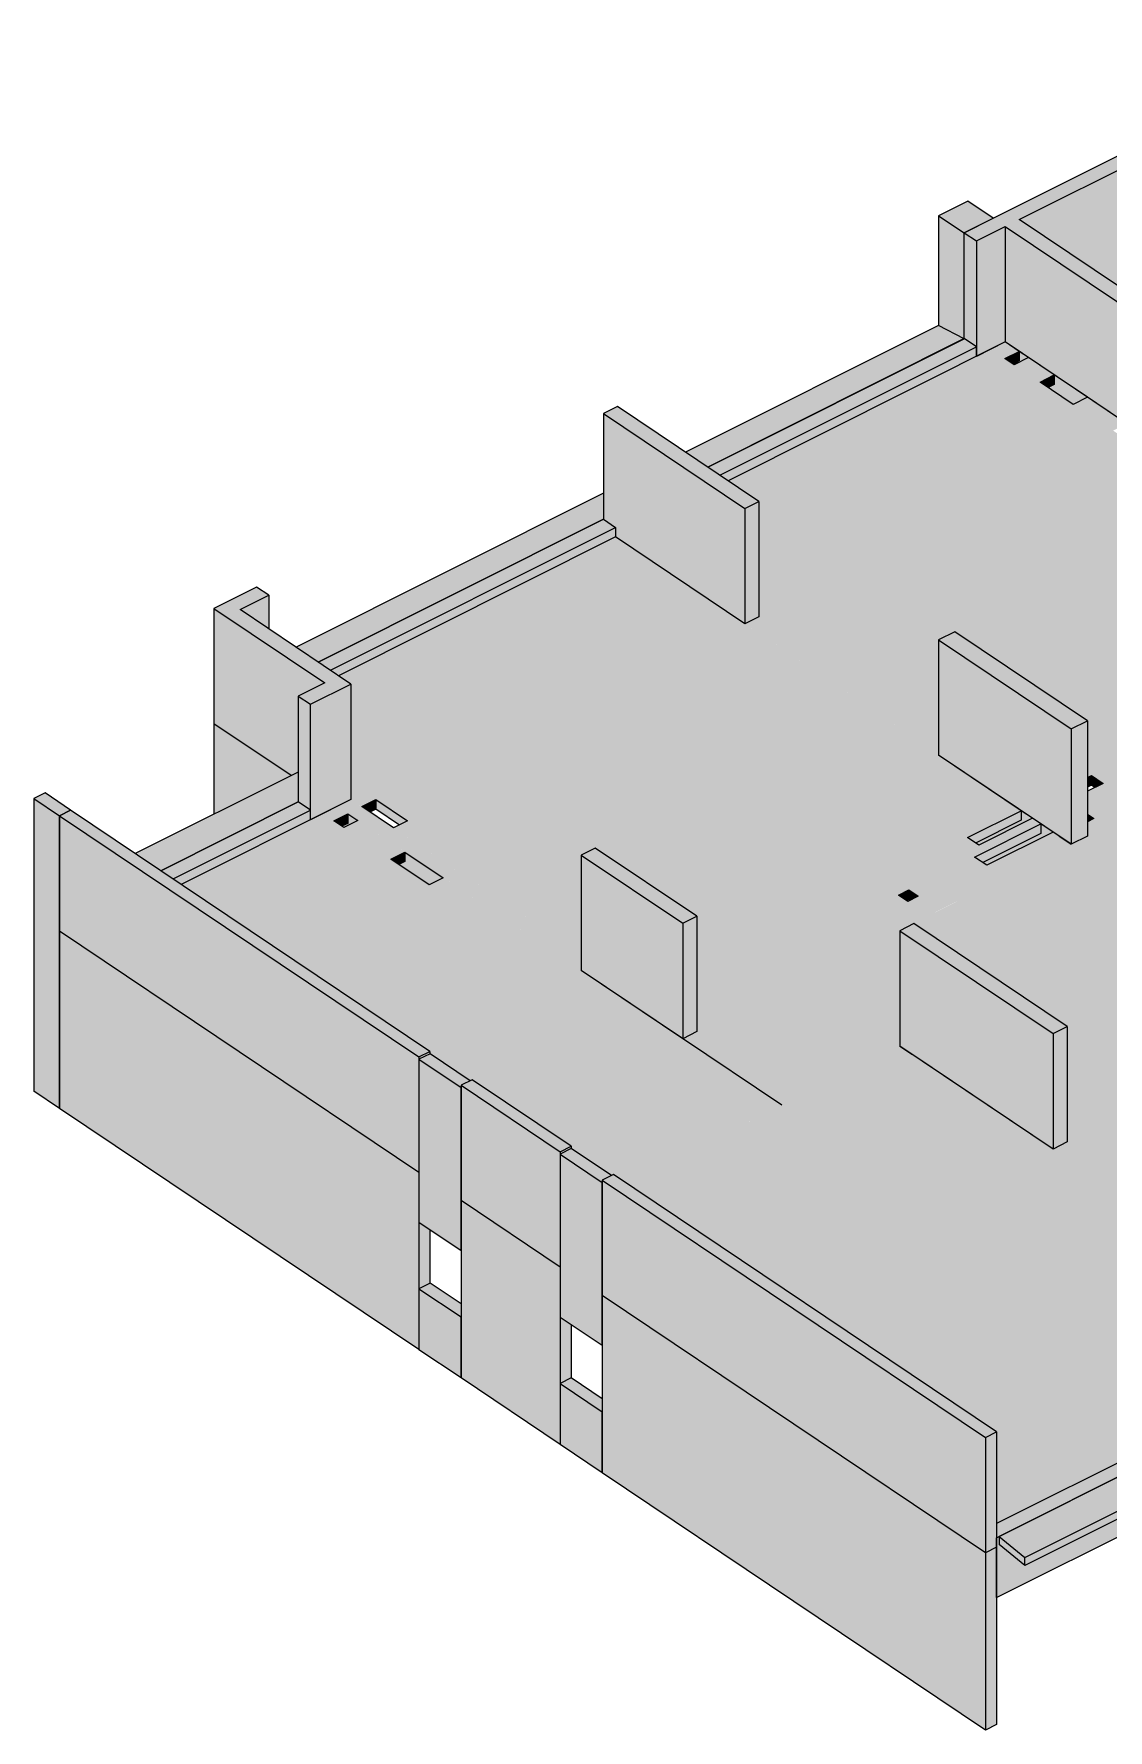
# Model space of a CAD drawing. Header units: centimetres. Extents: x -1981 to 73905, y -3196 to 88043.
# Drawn here: x 12324 to 13423, y 65048 to 66783 of the extents above; entities that cross this region are included whole.
import ezdxf

# ---------------------------------------------------------------- set-up
doc = ezdxf.new("R2010")
doc.units = ezdxf.units.CM
for name, color, linetype, lineweight in [('A-FLOR', 7, 'Continuous', 25), ('S-BEAM', 7, 'Continuous', 25), ('S-COLS', 7, 'Continuous', 25)]:
    doc.layers.add(name, color=color, linetype=linetype, lineweight=lineweight)

msp = doc.modelspace()

# ---------------------------------------------------------------- hatches: boundary and pattern name
at = {"layer": 'A-FLOR', "true_color": 0xbfbfbf}
h = msp.add_hatch(color=9, dxfattribs=at)
h.paths.add_polyline_path([(13089.44, 65687.41), (13210.16, 65747.84), (13210.16, 65865.87), (13224.54, 65873.07), (13325.26, 65805.45), (13753.6, 66019.86), (13753.6, 66137.89), (13768.21, 66144.94), (13868.7, 66077.48), (14087.02, 66186.91), (14087.02, 66304.79), (14101.4, 66311.99), (14202.12, 66244.37), (14484.38, 66386), (14484.57, 66503.79), (14501.03, 66512.03), (14601.75, 66444.41), (14884.01, 66585.7), (14884.01, 66602.55), (14797.09, 66660.91), (14118.54, 66321.25), (14018.4, 66388.48), (13991.9, 66375.22), (13949.42, 66403.74), (13975.91, 66417), (13938.16, 66442.35), (13915.45, 66430.98), (13850.42, 66474.64), (13873.13, 66486.01), (13866.92, 66490.18), (13851.78, 66482.6), (13838.71, 66491.37), (13853.85, 66498.95), (13798.99, 66535.78), (13783.86, 66528.2), (13770.79, 66536.97), (13785.92, 66544.55), (13660.79, 66628.56), (13648.07, 66622.21), (13638.44, 66628.56), (13625.43, 66622.05), (13648.07, 66606.85), (13634.51, 66600.06), (13611.88, 66615.26), (13486.62, 66552.56), (13840.78, 66314.8), (13941.5, 66365.22), (13953.92, 66356.88), (13953.92, 66238.85), (12988.14, 65755.41), (13088.31, 65688.16)], flags=0)
h.paths.add_polyline_path([(14085.74, 66321.3), (14046.41, 66347.7), (14027.34, 66338.15), (14014.38, 66346.85), (14051.45, 66365.4), (14103.73, 66330.31), (14087.02, 66321.94)], flags=0)
h.paths.add_polyline_path([(13517.51, 66559.22), (13510.97, 66563.6), (13586.69, 66601.51), (13593.23, 66597.12), (13517.94, 66559.43)], flags=0)
at = {"layer": 'A-FLOR', "true_color": 0x0080ff}
h = msp.add_hatch(color=150, dxfattribs=at)
h.paths.add_polyline_path([(12615.18, 66140.68), (12906.93, 66286.72), (12906.93, 66313.28), (12592.52, 66155.9), (12612.58, 66142.43)], flags=0)
h.paths.add_polyline_path([(13013.68, 66340.16), (13275.92, 66471.42), (13249.78, 66484.9), (12991.01, 66355.37)], flags=0)
at = {"layer": 'A-FLOR', "true_color": 0xbfbfbf}
h = msp.add_hatch(color=9, dxfattribs=at)
h.paths.add_polyline_path([(13408.78, 65980.53), (13772.71, 66162.7), (13474.66, 66362.8), (13460.56, 66355.74), (13428.34, 66377.37), (13442.44, 66384.43), (13402, 66411.58), (13387.43, 66404.28), (13353.56, 66427.02), (13368.13, 66434.32), (13341.72, 66452.05), (13327.15, 66444.75), (13317.84, 66451.22), (13332.22, 66458.42), (13317.84, 66468.08), (13034.44, 66326.22), (13066.05, 66305), (13066.05, 66186.97), (13249.88, 66063.55), (13249.88, 66163.4), (13266.53, 66171.74), (13402.14, 66080.69), (13402.15, 66022.59), (13406.12, 66024.57), (13418.04, 66016.56), (13402.14, 66008.6), (13402.15, 65984.98), (13407.41, 65981.45)], flags=0)
h.paths.add_polyline_path([(13521.2, 66043.81), (13508.24, 66052.52), (13553.56, 66075.2), (13566.52, 66066.5), (13540.97, 66053.71)], flags=0)
for points in [[(13326, 66445.53), (13332.22, 66448.64), (13331.98, 66458.3), (13317.84, 66451)], [(13361.9, 66421.42), (13368.13, 66424.54), (13368.13, 66434.32), (13353.56, 66427.02)], [(13402.14, 66012.8), (13406.12, 66014.79), (13406.12, 66024.57), (13402.14, 66022.58), (13402.14, 66016.56)], [(13409.7, 66012.39), (13418.04, 66016.56), (13406.12, 66024.57), (13406.12, 66014.79), (13408.78, 66013)], [(12930.17, 65607.68), (13089.44, 65687.41), (12743.1, 65919.92), (12728.72, 65912.72), (12689.35, 65939.16), (12703.73, 65946.35), (12655.77, 65978.55), (12641.39, 65971.35), (12631.11, 65978.25), (12645.41, 65985.51), (12634.28, 65992.98), (12475.02, 65913.25), (12729.53, 65742.39), (12729.59, 65740.02), (12770.66, 65712.45), (12772.64, 65713.44), (12873.93, 65645.44), (12873.99, 65643.07), (12915.12, 65615.46), (12917.11, 65616.45), (12929.1, 65608.4)], [(12639.46, 65972.65), (12645.49, 65975.67), (12645.31, 65985.36), (12631.11, 65978.25), (12637.66, 65973.85)], [(12668.03, 65987.17), (12674.07, 65990.4), (12674.07, 65999.97), (12659.69, 65992.77), (12663.23, 65990.4)], [(12698.25, 65973.96), (12706.59, 65978.14), (12674.07, 65999.97), (12674.07, 65990.19), (12692.21, 65978.01)], [(13287.59, 65955.46), (13334.36, 65978.87), (13334.36, 65988.65), (13279.24, 65961.06), (13286.57, 65956.14)], [(13402.14, 65977.2), (13408.78, 65980.53), (13402.14, 65984.98), (13402.14, 65980.53)], [(13294.92, 65935.58), (13354.46, 65965.38), (13354.46, 65975.16), (13286.57, 65941.18), (13293.5, 65936.53)], [(12697.69, 65933.55), (12703.73, 65936.58), (12703.73, 65946.35), (12689.35, 65939.16), (12692.21, 65937.23)], [(13217.15, 65896.65), (13219.38, 65897.77), (13219.38, 65907.54), (13208.8, 65902.25), (13212.97, 65899.46)], [(13220.7, 65896.88), (13229.04, 65901.06), (13219.38, 65907.54), (13219.38, 65897.77)], [(13309.21, 65259.51), (13648.17, 65429.19), (13648.17, 65436.65), (13645.76, 65435.44), (13624.97, 65449.4), (13642, 65457.92), (13628.44, 65467.02), (13611.41, 65458.5), (13582.56, 65477.87), (13599.59, 65486.39), (13222.58, 65739.5), (12942.59, 65599.35), (13309.21, 65353.22), (13309.21, 65347.53)]]:
    msp.add_hatch(color=9, dxfattribs=at).paths.add_polyline_path(points, flags=0)
h = msp.add_hatch(color=9, dxfattribs=at)
h.paths.add_polyline_path([(13002.52, 65777.17), (13373.08, 65962.66), (13366.95, 65966.77), (13299.07, 65932.79), (13286.57, 65941.18), (13354.46, 65975.16), (13345.96, 65980.86), (13290.84, 65953.28), (13279.24, 65961.06), (13334.36, 65988.65), (13249.88, 66045.38), (13249.87, 66046.71), (12919.34, 66268.6), (12635.94, 66126.74), (12648.66, 66118.21), (12648.97, 65999.97), (12659.69, 65992.77), (12674.07, 65999.97), (12706.59, 65978.14), (12692.21, 65970.94), (12884.22, 65842.03), (12884.22, 65943.21), (12898.6, 65950.41), (13002.52, 65880.64), (13002.52, 65777.74)], flags=0)
h.paths.add_polyline_path([(13218.47, 65895.76), (13208.8, 65902.25), (13219.38, 65907.54), (13229.04, 65901.06), (13225.38, 65899.22)], flags=0)
at = {"layer": 'A-FLOR', "true_color": 0x0080ff}
for points in [[(12454.25, 65927.19), (12594.81, 65997.55), (12594.81, 66028.18), (12428.11, 65944.74), (12438.48, 65937.78)], [(13338, 65224.66), (14230.36, 65671.35), (14204.04, 65692.88), (13311.86, 65246.29)], [(13338, 65216.45), (14230.36, 65663.13), (14230.36, 65671.35), (13338, 65224.66)], [(13338, 65216.45), (13338, 65224.66), (13311.86, 65246.29), (13311.86, 65238.08), (13328.07, 65224.66)]]:
    msp.add_hatch(color=150, dxfattribs=at).paths.add_polyline_path(points, flags=0)
at = {"layer": 'A-FLOR', "true_color": 0xbfbfbf}
h = msp.add_hatch(color=9, dxfattribs=at)
h.paths.add_polyline_path([(13732.49, 65471.39), (14191.62, 65701.22), (14191.62, 65708.5), (14182.43, 65714.67), (14191.62, 65719.27), (14191.62, 65725.79), (14166.03, 65742.98), (14151.27, 65735.59), (14136.66, 65745.4), (14151.41, 65752.79), (14135.09, 65763.75), (14120.33, 65756.36), (14097.33, 65771.8), (14112.09, 65779.19), (13766.02, 66011.53), (13337.68, 65797.11), (13381.39, 65767.66), (13381.39, 65649.73), (13528.77, 65550.79), (13528.77, 65651.97), (13543.15, 65659.17), (13691.88, 65559.32), (13720.07, 65573.43), (13732.49, 65565.1), (13732.49, 65496.86)], flags=0)
h.paths.add_polyline_path([(13519.19, 65844.17), (13483.44, 65868.16), (13498.58, 65875.74), (13534.33, 65851.74)], flags=0)
h.paths.add_polyline_path([(13543.41, 65856.29), (13507.66, 65880.29), (13522.61, 65887.77), (13558.36, 65863.77)], flags=0)
at = {"layer": 'S-BEAM', "true_color": 0xbfbfbf}
for points in [[(13026.1, 66331.82), (13288.51, 66463.17), (13275.92, 66471.42), (13013.68, 66340.16), (13020.69, 66335.45)], [(13034.44, 66326.22), (13288.51, 66453.4), (13288.51, 66463.17), (13026.1, 66331.82), (13028.32, 66330.33)], [(12627.6, 66132.35), (12919.34, 66278.38), (12906.93, 66286.72), (12615.18, 66140.68), (12622.19, 66135.98)], [(12635.94, 66126.74), (12919.34, 66268.6), (12919.34, 66278.38), (12627.6, 66132.35), (12629.12, 66131.33)], [(13249.88, 66046.7), (13249.87, 66063.56), (13066.05, 66186.97), (13051.67, 66179.77), (13249.87, 66046.71)], [(13402.15, 65962.65), (13785.13, 66154.36), (13772.71, 66162.7), (13402.14, 65977.2), (13402.14, 65962.66)], [(13337.68, 65797.11), (13766.02, 66011.53), (13753.6, 66019.86), (13325.26, 65805.45), (13332.21, 65800.78)], [(12466.67, 65918.85), (12607.22, 65989.21), (12594.81, 65997.55), (12454.25, 65927.19), (12461.21, 65922.52)], [(12475.02, 65913.25), (12607.22, 65979.43), (12607.22, 65989.21), (12466.67, 65918.85), (12470.1, 65916.55)], [(12884.22, 65825.18), (12884.22, 65842.03), (12648.66, 66000.17), (12634.28, 65992.98), (12873.5, 65832.38)], [(13002.52, 65762.61), (13385.49, 65954.33), (13373.08, 65962.66), (13002.52, 65777.17)], [(12942.59, 65599.35), (13222.58, 65739.5), (13210.16, 65747.84), (12930.17, 65607.68), (12937.78, 65602.58)], [(12761.29, 65705.43), (12761.29, 65707.76), (12770.66, 65712.45), (12729.53, 65739.98), (12718.24, 65734.33), (12759.3, 65706.76)], [(12761.29, 65538.39), (12761.29, 65705.43), (12718.24, 65734.33), (12718.24, 65567.29), (12731.54, 65558.36)], [(12905.75, 65608.44), (12905.75, 65610.77), (12915.12, 65615.46), (12873.93, 65643.04), (12862.64, 65637.39), (12903.77, 65609.78)], [(12905.75, 65441.4), (12905.75, 65608.44), (12862.64, 65637.39), (12862.64, 65470.35), (12896.8, 65447.42)], [(13528.77, 65533.94), (13528.77, 65550.79), (13381.39, 65649.73), (13367.01, 65642.53), (13519.19, 65540.37)], [(12761.29, 65470.76), (12761.29, 65484.07), (12729.53, 65505.31), (12718.24, 65499.66), (12729.53, 65492.08)], [(12761.29, 65408.38), (12761.29, 65470.76), (12718.24, 65499.66), (12718.24, 65437.28)], [(13309.21, 65244.96), (13660.59, 65420.85), (13648.17, 65429.19), (13309.21, 65259.51), (13309.21, 65249.74)], [(12905.75, 65373.77), (12905.75, 65387.08), (12873.93, 65408.37), (12862.64, 65402.72), (12873.93, 65395.14)], [(12905.75, 65311.39), (12905.75, 65373.77), (12862.64, 65402.72), (12862.64, 65340.34)], [(13309.21, 65183.85), (13660.59, 65359.74), (13660.59, 65377.93), (13338, 65216.45), (13311.86, 65238.08), (13311.86, 65246.29), (13309.21, 65244.96), (13309.21, 65216.45)]]:
    msp.add_hatch(color=9, dxfattribs=at).paths.add_polyline_path(points, flags=0)
h = msp.add_hatch(color=9, dxfattribs=at)
h.paths.add_polyline_path([(12728.72, 65912.72), (12743.1, 65919.92), (12703.73, 65946.35), (12703.73, 65936.58), (12697.69, 65933.55), (12718, 65919.92)], flags=0)
h.paths.add_polyline_path([(12641.39, 65971.35), (12655.77, 65978.55), (12645.49, 65985.45), (12645.49, 65975.67), (12639.46, 65972.65)], flags=0)
at = {"layer": 'S-COLS', "lineweight": 9, "true_color": 0x8080ff}
for points in [[(13472.08, 66482.56), (13486.46, 66489.76), (13332.22, 66593.31), (13651.25, 66753), (13805.49, 66649.45), (13819.58, 66656.84), (13665.63, 66760.2), (13694.95, 66774.87), (13682.36, 66783.13), (13276.09, 66579.76), (13288.51, 66571.43), (13317.84, 66586.11), (13452.63, 66495.62)], [(13051.67, 66297.8), (13066.05, 66305), (12921.31, 66402.17), (12906.93, 66394.97), (13031.81, 66311.13)], [(12607.22, 66097.46), (12648.66, 66118.21), (12535.23, 66194.36), (12564.56, 66209.04), (12552.14, 66217.38), (12508.43, 66195.5), (12621.87, 66119.34), (12594.81, 66105.8), (12605.67, 66098.5)], [(13385.49, 66072.36), (13402.14, 66080.69), (13266.53, 66171.74), (13249.88, 66163.4), (13343.63, 66100.46)], [(12718.17, 65736.7), (12729.2, 65742.61), (12361.88, 65989.2), (12350.53, 65983.52), (12643.83, 65786.61)], [(12988.14, 65873.45), (13002.52, 65880.64), (12898.6, 65950.41), (12884.22, 65943.21), (12945.23, 65902.25)], [(13367.01, 65760.56), (13381.39, 65767.76), (13224.54, 65873.07), (13210.16, 65865.87), (13355.08, 65768.58)], [(12862.58, 65639.76), (12873.93, 65645.44), (12772.64, 65713.44), (12761.29, 65707.76), (12860.39, 65641.23)], [(13297.85, 65347.53), (13309.21, 65353.22), (12917.11, 65616.45), (12905.75, 65610.77), (13076.95, 65495.84)]]:
    msp.add_hatch(color=171, dxfattribs=at).paths.add_polyline_path(points, flags=0)
at = {"layer": 'S-COLS', "true_color": 0xc0c0c0}
for points in [[(13432.94, 66525.69), (13651.25, 66634.97), (13651.25, 66753), (13332.22, 66593.31), (13401.78, 66546.61)], [(13288.51, 66463.17), (13288.51, 66571.43), (13276.09, 66579.76), (13276.23, 66471.42), (13288.46, 66463.21)], [(13288.51, 66453.4), (13317.84, 66468.08), (13317.84, 66586.11), (13288.51, 66571.43), (13288.51, 66461.73)], [(13472.08, 66364.53), (13472.08, 66482.56), (13317.84, 66586.11), (13317.84, 66468.08), (13460.56, 66372.26)], [(13051.67, 66179.77), (13051.67, 66297.8), (12906.93, 66394.97), (12906.93, 66286.72), (12919.34, 66278.38), (12919.34, 66268.6), (13040.95, 66186.97)], [(13051.67, 66179.77), (13066.05, 66186.97), (13066.05, 66305), (13051.67, 66297.8), (13051.67, 66186.84)], [(12587.38, 66024.46), (12594.81, 66028.18), (12594.81, 66105.8), (12621.56, 66119.55), (12508.43, 66195.5), (12508.43, 66077.47), (12581.16, 66028.64)], [(12564.56, 66174.67), (12564.56, 66209.04), (12535.23, 66194.36), (12553.48, 66182.11)], [(13385.49, 65954.33), (13385.49, 66072.36), (13249.88, 66163.4), (13249.88, 66045.37), (13381.43, 65957.05)], [(12607.22, 65989.21), (12607.22, 66097.46), (12594.81, 66105.8), (12594.81, 65997.55), (12605.46, 65990.4)], [(12607.22, 65979.43), (12648.66, 66000.17), (12648.66, 66118.21), (12607.22, 66097.46), (12607.22, 65989.21)], [(12508.43, 65984.94), (12587.38, 66024.46), (12508.43, 66077.47), (12508.43, 65989.2)], [(13385.49, 65954.33), (13402.14, 65962.66), (13402.14, 66080.69), (13385.49, 66072.36), (13385.49, 65959.94)], [(12718.17, 65618.67), (12718.17, 65736.7), (12350.53, 65983.52), (12350.53, 65865.49), (12643.83, 65668.58)], [(12988.14, 65755.41), (12988.14, 65873.45), (12884.22, 65943.21), (12884.22, 65825.18), (12979.56, 65761.17)], [(12988.14, 65755.41), (13002.52, 65762.61), (13002.52, 65880.64), (12988.14, 65873.45), (12988.14, 65761.17)], [(12718.17, 65437.33), (12718.17, 65618.67), (12350.53, 65865.49), (12350.53, 65684.15), (12643.83, 65487.24)], [(13367.01, 65642.53), (13367.01, 65760.56), (13210.16, 65865.87), (13210.16, 65747.84), (13356.29, 65649.73)], [(13367.01, 65642.53), (13381.39, 65649.73), (13381.39, 65767.76), (13367.01, 65760.46), (13367.01, 65649.61)], [(12718.17, 65618.67), (12718.24, 65618.7), (12718.24, 65734.33), (12729.53, 65740.02), (12729.2, 65742.22), (12718.17, 65736.7), (12718.17, 65622.2)], [(12862.58, 65521.73), (12862.58, 65639.76), (12761.29, 65707.76), (12761.29, 65589.73), (12860.39, 65523.19)], [(12862.58, 65521.73), (12862.64, 65521.76), (12862.64, 65637.39), (12873.93, 65643.07), (12873.93, 65645.44), (12862.58, 65639.76), (12862.58, 65525.25)], [(13297.85, 65229.5), (13297.85, 65347.53), (12905.75, 65610.77), (12905.75, 65492.74), (13276.97, 65243.52)], [(12862.58, 65340.38), (12862.58, 65521.73), (12761.29, 65589.73), (12761.29, 65408.38), (12860.39, 65341.85)], [(12718.17, 65437.33), (12718.24, 65437.36), (12718.24, 65499.66), (12729.53, 65505.35), (12729.53, 65559.72), (12718.24, 65567.29), (12718.17, 65470.76)], [(13297.85, 65048.16), (13297.85, 65229.5), (12905.75, 65492.74), (12905.75, 65311.39), (13208.66, 65108.04)], [(12862.58, 65340.38), (12862.64, 65340.42), (12862.64, 65402.72), (12873.93, 65408.4), (12873.93, 65462.77), (12862.64, 65470.35), (12862.58, 65373.77)], [(13297.85, 65229.5), (13309.21, 65235.18), (13309.21, 65353.22), (13297.85, 65347.53), (13297.85, 65233.74)], [(13297.85, 65048.16), (13309.21, 65053.84), (13309.21, 65235.18), (13297.85, 65229.5)]]:
    msp.add_hatch(color=9, dxfattribs=at).paths.add_polyline_path(points, flags=0)
at = {"layer": 'S-COLS', "true_color": 0x8080ff}
for points in [[(13275.92, 66579.68), (13305.81, 66594.64), (13279.67, 66612.19), (13249.78, 66597.23), (13253.63, 66594.64)], [(12350.53, 65983.52), (12361.88, 65989.2), (12335.74, 66006.76), (12324.39, 66001.07), (12342.06, 65989.2)]]:
    msp.add_hatch(color=171, dxfattribs=at).paths.add_polyline_path(points, flags=0)
at = {"layer": 'S-COLS', "true_color": 0x0080ff}
for points in [[(13275.92, 66471.42), (13275.92, 66579.68), (13249.78, 66597.23), (13249.78, 66484.9), (13275.75, 66471.51)], [(13275.92, 66471.42), (13276.09, 66471.51), (13275.92, 66471.51)], [(12350.53, 65684.15), (12350.53, 65983.52), (12324.39, 66001.07), (12324.39, 65701.7)]]:
    msp.add_hatch(color=150, dxfattribs=at).paths.add_polyline_path(points, flags=0)
at = {"layer": 'S-COLS', "true_color": 0xc0c0c0}
h = msp.add_hatch(color=9, dxfattribs=at)
h.paths.add_polyline_path([(13460.56, 66355.74), (13472.08, 66361.5), (13472.08, 66364.53), (13442.44, 66384.43), (13442.44, 66374.65), (13436.68, 66371.77), (13458.48, 66357.13)], flags=0)
h.paths.add_polyline_path([(13387.43, 66404.28), (13402, 66411.58), (13368.13, 66434.32), (13368.13, 66424.54), (13361.9, 66421.42), (13376.57, 66411.58)], flags=0)
h.paths.add_polyline_path([(13332.22, 66447.29), (13341.72, 66452.05), (13332.22, 66458.3), (13332.22, 66451.13)], flags=0)
h.paths.add_polyline_path([(13327.15, 66444.75), (13332.22, 66447.29), (13332.22, 66448.64), (13326, 66445.53)], flags=0)
h = msp.add_hatch(color=9, dxfattribs=at)
h.paths.add_polyline_path([(13299.07, 65932.79), (13366.95, 65966.77), (13354.46, 65975.16), (13354.46, 65965.38), (13294.92, 65935.58), (13297.38, 65933.93)], flags=0)
h.paths.add_polyline_path([(13290.84, 65953.28), (13345.96, 65980.86), (13334.36, 65988.65), (13334.36, 65978.87), (13287.59, 65955.46), (13289.29, 65954.32)], flags=0)

# ---------------------------------------------------------------- linework, layer by layer
at = {"layer": 'A-FLOR', "lineweight": 9}
for p, q in [((13249.78, 66484.9), (12991.01, 66355.37)), ((13013.68, 66340.16), (13275.92, 66471.42)), ((13275.92, 66471.42), (13249.78, 66484.9)), ((13317.84, 66468.08), (13034.44, 66326.22)), ((13317.65, 66451.13), (13332.22, 66458.42)), ((13332.22, 66458.42), (13317.84, 66468.08)), ((13332.22, 66458.42), (13332.22, 66448.64)), ((13327.15, 66444.75), (13317.65, 66451.13)), ((13332.22, 66448.64), (13326, 66445.53)), ((13341.72, 66452.05), (13327.15, 66444.75)), ((13368.13, 66434.32), (13341.72, 66452.05)), ((13353.56, 66427.02), (13368.13, 66434.32)), ((13387.43, 66404.28), (13353.56, 66427.02)), ((13368.13, 66424.54), (13361.9, 66421.42)), ((13368.13, 66434.32), (13368.13, 66424.54)), ((13402, 66411.58), (13387.43, 66404.28)), ((13442.44, 66384.43), (13402, 66411.58)), ((12906.93, 66313.28), (12592.52, 66155.9)), ((12615.18, 66140.68), (12906.93, 66286.72)), ((12919.34, 66268.6), (12635.94, 66126.74)), ((13051.67, 66179.77), (12919.34, 66268.6)), ((13334.36, 65988.65), (13249.87, 66045.38)), ((12594.81, 66028.18), (12428.11, 65944.74)), ((13402.14, 66022.58), (13406.12, 66024.57)), ((13406.12, 66024.57), (13418.04, 66016.56)), ((13406.12, 66024.57), (13406.12, 66014.79)), ((13418.04, 66016.56), (13402.14, 66008.6)), ((13406.12, 66014.79), (13402.14, 66012.8)), ((13409.7, 66012.39), (13406.12, 66014.79)), ((12454.25, 65927.19), (12594.81, 65997.55)), ((12634.28, 65992.98), (12475.02, 65913.25)), ((12631.11, 65978.25), (12645.49, 65985.45)), ((12645.49, 65985.45), (12645.49, 65975.67)), ((12659.69, 65992.77), (12674.07, 65999.97)), ((12674.07, 65990.19), (12668.03, 65987.17)), ((12674.07, 65999.97), (12706.59, 65978.14)), ((12674.07, 65999.97), (12674.07, 65990.19)), ((12698.25, 65973.96), (12674.07, 65990.19)), ((13279.24, 65961.06), (13334.36, 65988.65)), ((13334.36, 65988.65), (13334.36, 65978.87)), ((13402.14, 65984.98), (13408.78, 65980.53)), ((12641.39, 65971.35), (12631.11, 65978.25)), ((12645.49, 65975.67), (12639.46, 65972.65)), ((12655.77, 65978.55), (12641.39, 65971.35)), ((12706.59, 65978.14), (12692.21, 65970.94)), ((13286.57, 65941.18), (13354.46, 65975.16)), ((13334.36, 65978.87), (13287.59, 65955.46)), ((13345.96, 65980.86), (13290.84, 65953.28)), ((13366.95, 65966.77), (13299.07, 65932.79)), ((13354.46, 65975.16), (13345.96, 65980.86)), ((13354.46, 65975.16), (13354.46, 65965.38)), ((13373.08, 65962.66), (13366.95, 65966.77)), ((13290.84, 65953.28), (13279.24, 65961.06)), ((13354.46, 65965.38), (13294.92, 65935.58)), ((13402.15, 65962.65), (13385.5, 65954.32)), ((12689.35, 65939.16), (12703.73, 65946.35)), ((12728.72, 65912.72), (12689.35, 65939.16)), ((12703.73, 65936.58), (12697.69, 65933.55)), ((12703.73, 65946.35), (12703.73, 65936.58)), ((13299.07, 65932.79), (13286.57, 65941.18)), ((12743.1, 65919.92), (12728.72, 65912.72)), ((13208.8, 65902.25), (13219.38, 65907.54)), ((13218.47, 65895.76), (13208.8, 65902.25)), ((13219.38, 65897.77), (13217.15, 65896.65)), ((13229.04, 65901.06), (13218.47, 65895.76)), ((13219.38, 65907.54), (13229.04, 65901.06)), ((13219.38, 65897.77), (13219.38, 65907.54)), ((13220.7, 65896.88), (13219.38, 65897.77)), ((13089.44, 65687.41), (12884.22, 65825.18)), ((13002.52, 65762.61), (12988.14, 65755.41)), ((13367.01, 65642.53), (13222.58, 65739.5)), ((14204.21, 65692.97), (13311.86, 65246.29)), ((13338, 65224.66), (14230.36, 65671.35)), ((14230.36, 65663.13), (13338, 65216.45)), ((13311.86, 65246.29), (13338, 65224.66)), ((13311.86, 65246.29), (13311.86, 65238.08)), ((13338, 65216.45), (13311.86, 65238.08)), ((13338, 65216.45), (13338, 65224.66))]:
    msp.add_line(p, q, dxfattribs=at)
at = {"layer": 'S-BEAM', "lineweight": 9}
for p, q in [((13276.09, 66471.51), (13013.68, 66340.16)), ((13288.51, 66463.17), (13276.09, 66471.51)), ((13026.1, 66331.82), (13288.51, 66463.17)), ((13288.51, 66453.4), (13288.51, 66463.17)), ((12906.93, 66286.72), (12615.18, 66140.68)), ((12906.93, 66286.72), (12919.34, 66278.38)), ((12627.6, 66132.35), (12919.34, 66278.38)), ((12919.34, 66278.38), (12919.34, 66268.6)), ((13066.05, 66186.97), (13051.67, 66179.77)), ((12594.81, 65997.55), (12454.25, 65927.19)), ((12466.67, 65918.85), (12607.22, 65989.21)), ((12607.22, 65989.21), (12594.81, 65997.55)), ((12607.22, 65979.43), (12607.22, 65989.21)), ((12648.66, 66000.17), (12634.28, 65992.98)), ((12645.49, 65985.45), (12655.77, 65978.55)), ((12692.21, 65970.94), (12659.69, 65992.77)), ((13408.78, 65980.53), (13402.14, 65977.2)), ((13373.08, 65962.66), (13385.49, 65954.33)), ((12703.73, 65946.35), (12743.1, 65919.92)), ((13210.16, 65747.84), (13222.58, 65739.5)), ((12729.59, 65740.02), (12718.24, 65734.33)), ((12718.24, 65734.33), (12761.29, 65705.43)), ((12718.24, 65734.33), (12718.24, 65567.29)), ((12770.66, 65712.45), (12729.59, 65740.02)), ((12761.29, 65538.39), (12761.29, 65705.43)), ((12873.99, 65643.07), (12862.64, 65637.39)), ((12862.64, 65637.39), (12905.75, 65608.44)), ((12862.64, 65637.39), (12862.64, 65470.35)), ((12915.12, 65615.46), (12873.99, 65643.07)), ((13381.39, 65649.73), (13367.01, 65642.53)), ((12905.75, 65492.74), (12905.75, 65608.44)), ((12761.29, 65538.39), (12718.24, 65567.29)), ((12729.59, 65505.35), (12718.24, 65499.66)), ((12718.24, 65499.66), (12761.29, 65470.76)), ((12718.24, 65499.66), (12718.24, 65437.28)), ((12761.29, 65484.07), (12729.59, 65505.35)), ((12905.75, 65441.4), (12905.75, 65492.74)), ((12761.29, 65408.38), (12761.29, 65470.76)), ((12905.75, 65441.4), (12862.64, 65470.35)), ((13648.17, 65429.19), (13309.21, 65259.51)), ((13309.21, 65244.96), (13660.59, 65420.85)), ((12873.99, 65408.4), (12862.64, 65402.72)), ((12862.64, 65402.72), (12905.75, 65373.77)), ((12862.64, 65402.72), (12862.64, 65340.34)), ((12905.75, 65387.08), (12873.99, 65408.4)), ((12905.75, 65311.39), (12905.75, 65373.77)), ((13309.21, 65183.85), (13660.59, 65359.74)), ((13309.21, 65235.18), (13309.21, 65244.96)), ((13309.21, 65183.85), (13309.21, 65235.18))]:
    msp.add_line(p, q, dxfattribs=at)
at = {"layer": 'S-BEAM'}
for p, q in [((12761.29, 65408.38), (12718.24, 65437.28)), ((12905.75, 65311.39), (12862.64, 65340.34))]:
    msp.add_line(p, q, dxfattribs=at)
at = {"layer": 'S-COLS'}
for p, q in [((13682.53, 66783.21), (13276.09, 66579.76)), ((13332.22, 66593.31), (13651.25, 66753)), ((13279.67, 66612.19), (13249.78, 66597.23)), ((13305.81, 66594.64), (13279.67, 66612.19)), ((13249.78, 66597.23), (13275.92, 66579.68)), ((13275.92, 66579.68), (13305.81, 66594.64)), ((13486.46, 66489.76), (13332.22, 66593.31)), ((13276.09, 66579.76), (13288.51, 66571.43)), ((13288.51, 66571.43), (13317.84, 66586.11)), ((13317.84, 66586.11), (13472.08, 66482.56)), ((12921.31, 66402.17), (12906.93, 66394.97)), ((13066.05, 66305), (12921.31, 66402.17)), ((12906.93, 66394.97), (13051.67, 66297.8)), ((13051.67, 66297.8), (13066.05, 66305)), ((12552.14, 66217.38), (12508.43, 66195.5)), ((12564.56, 66209.04), (12552.14, 66217.38)), ((12508.43, 66195.5), (12621.87, 66119.34)), ((12535.23, 66194.36), (12564.56, 66209.04)), ((12648.66, 66118.21), (12535.23, 66194.36)), ((13266.53, 66171.74), (13249.88, 66163.4)), ((13249.88, 66163.4), (13385.49, 66072.36)), ((13402.14, 66080.69), (13266.53, 66171.74)), ((12621.87, 66119.34), (12594.81, 66105.8)), ((12594.81, 66105.8), (12607.22, 66097.46)), ((12607.22, 66097.46), (12648.66, 66118.21)), ((13385.49, 66072.36), (13402.14, 66080.69)), ((12335.74, 66006.76), (12324.39, 66001.07)), ((12361.88, 65989.2), (12335.74, 66006.76)), ((12324.39, 66001.07), (12350.53, 65983.52)), ((12361.88, 65989.2), (12350.53, 65983.52)), ((12350.53, 65983.52), (12361.88, 65989.2)), ((12729.53, 65742.39), (12361.88, 65989.2)), ((12350.53, 65983.52), (12718.17, 65736.7)), ((12898.6, 65950.41), (12884.22, 65943.21)), ((13002.52, 65880.64), (12898.6, 65950.41)), ((12884.22, 65943.21), (12988.14, 65873.45)), ((12988.14, 65873.45), (13002.52, 65880.64)), ((13224.54, 65873.07), (13210.16, 65865.87)), ((13210.16, 65865.87), (13367.01, 65760.56)), ((13381.39, 65767.76), (13224.54, 65873.07)), ((13367.01, 65760.56), (13381.39, 65767.76)), ((12718.17, 65736.7), (12729.53, 65742.39)), ((12772.64, 65713.44), (12761.29, 65707.76)), ((12761.29, 65707.76), (12862.58, 65639.76)), ((12873.93, 65645.44), (12772.64, 65713.44)), ((12350.53, 65684.15), (12324.39, 65701.7)), ((12718.17, 65437.33), (12350.53, 65684.15)), ((12862.58, 65639.76), (12873.93, 65645.44)), ((12917.11, 65616.45), (12905.75, 65610.77)), ((12905.75, 65610.77), (13297.85, 65347.53)), ((13309.21, 65353.22), (12917.11, 65616.45)), ((12862.58, 65340.38), (12761.29, 65408.38)), ((13297.85, 65347.53), (13309.21, 65353.22)), ((13297.85, 65048.16), (12905.75, 65311.39)), ((13309.21, 65053.84), (13297.85, 65048.16))]:
    msp.add_line(p, q, dxfattribs=at)
at = {"layer": 'S-COLS', "lineweight": 9}
for p, q in [((13249.78, 66597.23), (13249.78, 66484.9)), ((13275.92, 66471.42), (13275.92, 66579.68)), ((13276.09, 66471.51), (13276.09, 66579.76)), ((13317.84, 66586.11), (13317.84, 66468.08)), ((13288.51, 66571.43), (13288.51, 66453.4)), ((13317.84, 66468.08), (13288.51, 66453.4)), ((13317.84, 66468.08), (13288.51, 66453.4)), ((13332.22, 66458.42), (13317.84, 66468.08)), ((13472.08, 66364.53), (13317.84, 66468.08)), ((13341.72, 66452.05), (13332.22, 66458.42)), ((13368.13, 66434.32), (13341.72, 66452.05)), ((13402, 66411.58), (13368.13, 66434.32)), ((13442.44, 66384.43), (13402, 66411.58)), ((12906.93, 66394.97), (12906.93, 66286.72)), ((13051.67, 66297.8), (13051.67, 66179.77)), ((13066.05, 66305), (13066.05, 66186.97)), ((13051.67, 66179.77), (12919.34, 66268.6)), ((13051.67, 66179.77), (12919.34, 66268.6)), ((12508.43, 66195.5), (12508.43, 66077.47)), ((12564.56, 66209.04), (12564.56, 66174.67)), ((13066.05, 66186.97), (13051.67, 66179.77)), ((13066.05, 66186.97), (13051.67, 66179.77)), ((13249.88, 66163.4), (13249.88, 66045.37)), ((12594.81, 66105.8), (12594.81, 65997.55)), ((12648.66, 66118.21), (12648.66, 66000.17)), ((12607.22, 65979.43), (12607.22, 66097.46)), ((12587.38, 66024.46), (12508.43, 66077.47)), ((12508.43, 66077.47), (12508.43, 65984.94)), ((12587.38, 66024.46), (12508.43, 66077.47)), ((13385.49, 66072.36), (13385.49, 65954.33)), ((13402.14, 66080.69), (13402.14, 65962.66)), ((13334.36, 65988.65), (13249.88, 66045.37)), ((13385.49, 65954.33), (13249.88, 66045.37)), ((12324.39, 66001.07), (12324.39, 65701.7)), ((12648.66, 66000.17), (12607.22, 65979.43)), ((12634.28, 65992.98), (12607.22, 65979.43)), ((12648.66, 66000.17), (12634.28, 65992.98)), ((13345.96, 65980.86), (13334.36, 65988.65)), ((12350.53, 65983.52), (12350.53, 65865.49)), ((12350.53, 65684.15), (12350.53, 65983.52)), ((13354.46, 65975.16), (13345.96, 65980.86)), ((13366.95, 65966.77), (13354.46, 65975.16)), ((13373.08, 65962.66), (13366.95, 65966.77)), ((13385.49, 65954.33), (13373.08, 65962.66)), ((13402.14, 65962.66), (13385.49, 65954.33)), ((13402.14, 65962.66), (13385.49, 65954.33)), ((12884.22, 65943.21), (12884.22, 65825.18)), ((13002.52, 65880.64), (13002.52, 65762.61)), ((12718.17, 65618.67), (12350.53, 65865.49)), ((12350.53, 65865.49), (12350.53, 65684.15)), ((12718.17, 65618.67), (12350.53, 65865.49)), ((12988.14, 65873.45), (12988.14, 65755.41)), ((13210.16, 65865.87), (13210.16, 65747.84)), ((12988.14, 65755.41), (12884.22, 65825.18)), ((12988.14, 65755.41), (12884.22, 65825.18)), ((13002.52, 65762.61), (12988.14, 65755.41)), ((13002.52, 65762.61), (12988.14, 65755.41)), ((13367.01, 65760.56), (13367.01, 65642.53)), ((13381.39, 65767.76), (13381.39, 65649.73)), ((12729.53, 65742.39), (12729.53, 65740.06)), ((13222.58, 65739.5), (13210.16, 65747.84)), ((13367.01, 65642.53), (13210.16, 65747.84)), ((12718.17, 65736.7), (12718.17, 65618.67)), ((13367.01, 65642.53), (13222.58, 65739.5)), ((12761.29, 65707.76), (12761.29, 65589.73)), ((12862.58, 65639.76), (12862.58, 65521.73)), ((12873.93, 65645.44), (12873.93, 65643.12)), ((13381.39, 65649.73), (13367.01, 65642.53)), ((13381.39, 65649.73), (13367.01, 65642.53)), ((12718.17, 65618.67), (12718.17, 65437.33)), ((12905.75, 65610.77), (12905.75, 65492.74)), ((12862.58, 65521.73), (12761.29, 65589.73)), ((12761.29, 65589.73), (12761.29, 65408.38)), ((12862.58, 65521.73), (12761.29, 65589.73)), ((12729.53, 65559.72), (12729.53, 65505.39)), ((12862.58, 65521.73), (12862.58, 65340.38)), ((13297.85, 65229.5), (12905.75, 65492.74)), ((12905.75, 65492.74), (12905.75, 65441.4)), ((13297.85, 65229.5), (12905.75, 65492.74)), ((12873.93, 65462.77), (12873.93, 65408.44)), ((12905.75, 65441.4), (12905.75, 65311.39)), ((13297.85, 65347.53), (13297.85, 65229.5)), ((13309.21, 65353.22), (13309.21, 65244.96)), ((13309.21, 65244.96), (13309.21, 65235.18)), ((13309.21, 65235.18), (13297.85, 65229.5)), ((13309.21, 65235.18), (13297.85, 65229.5)), ((13297.85, 65229.5), (13297.85, 65048.16)), ((13309.21, 65235.18), (13309.21, 65183.85)), ((13309.21, 65183.85), (13309.21, 65053.84))]:
    msp.add_line(p, q, dxfattribs=at)

doc.saveas('drawing.dxf')
